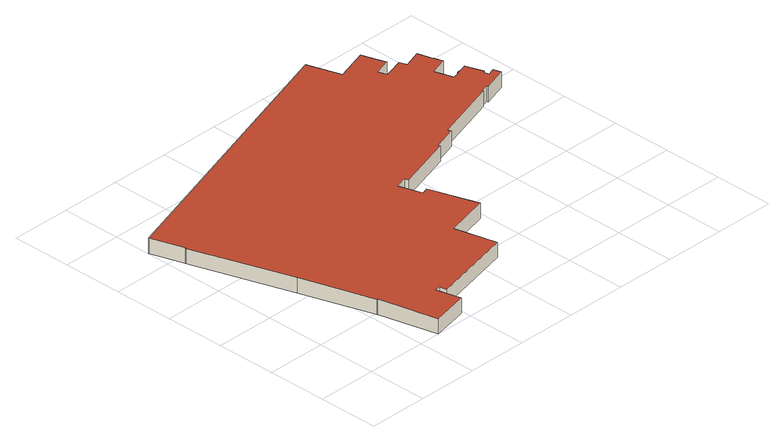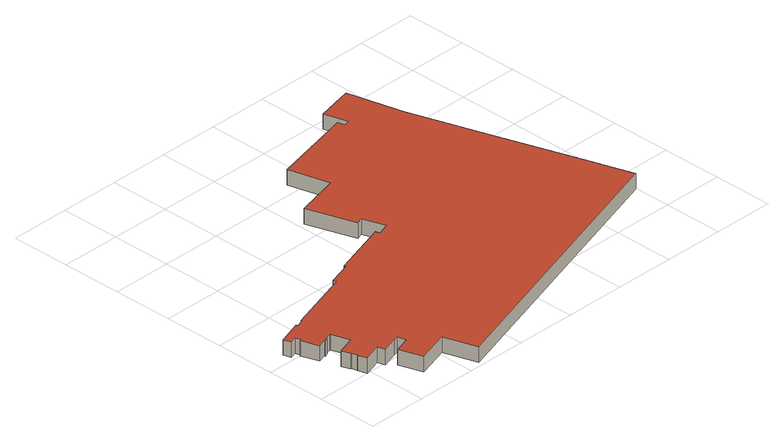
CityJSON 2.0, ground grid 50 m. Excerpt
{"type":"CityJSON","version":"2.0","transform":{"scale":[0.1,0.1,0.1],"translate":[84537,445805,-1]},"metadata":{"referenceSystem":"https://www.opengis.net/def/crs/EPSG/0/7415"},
"CityObjects":{
"building1":{"type":"Building","attributes":{"b3_dak_type":"unknown","b3_extrusie":"lod11_fallback","b3_h_dak_70p":12.59,"b3_h_maaiveld":-0.255,"b3_is_glas_dak":false,"b3_kas_warenhuis":false,"b3_kwaliteitsindicator":true,"b3_mutatie_ahn3_ahn4":false,"b3_mutatie_ahn4_ahn5":false,"b3_opp_buitenmuur":15072.39,"b3_opp_dak_plat":48078.92,"b3_opp_dak_schuin":0,"b3_opp_grond":48078.92,"b3_opp_scheidingsmuur":0,"b3_rmse_lod12":3.19,"b3_rmse_lod13":3.19,"b3_rmse_lod22":3.19,"b3_t_run":263,"b3_val3dity_lod12":"[]","b3_val3dity_lod13":"[]","b3_val3dity_lod22":"[]","b3_volume_lod12":617766.44,"b3_volume_lod13":617766.44,"b3_volume_lod22":617766.44,"geconstateerd":false,"oorspronkelijkbouwjaar":1914,"status":"Pand in gebruik"},"children":["building1-1"]},
"building1-1":{"type":"BuildingPart","parents":["building1"],"geometry":[{"type":"Solid","lod":"2.2","boundaries":[[[[0,1,2,3,4,5,6,7,8,9,10,11,12,13,14,15,16,17,18,19,20,21,22,23,24,25,26,27,28,29,30,31,32,33,34,35,36,37,38,39,40,41,42,43,44,45,46,47,48,49,50,51,52,53,54,55,56,57,58]],[[59,60,0,58]],[[60,61,1,0]],[[61,62,2,1]],[[62,63,3,2]],[[63,64,4,3]],[[64,65,5,4]],[[65,66,6,5]],[[66,67,7,6]],[[67,68,8,7]],[[68,69,9,8]],[[69,70,10,9]],[[70,71,11,10]],[[71,72,12,11]],[[72,73,13,12]],[[73,74,14,13]],[[74,75,15,14]],[[75,76,16,15]],[[76,77,17,16]],[[77,78,18,17]],[[78,79,19,18]],[[79,80,20,19]],[[80,81,21,20]],[[81,82,22,21]],[[82,83,23,22]],[[83,84,24,23]],[[84,85,25,24]],[[85,86,26,25]],[[86,87,27,26]],[[87,88,28,27]],[[88,89,29,28]],[[89,90,30,29]],[[90,91,31,30]],[[91,92,32,31]],[[92,93,33,32]],[[93,94,34,33]],[[94,95,35,34]],[[95,96,36,35]],[[96,97,37,36]],[[97,98,38,37]],[[98,99,39,38]],[[99,100,40,39]],[[100,101,41,40]],[[101,102,42,41]],[[102,103,43,42]],[[103,104,44,43]],[[104,105,45,44]],[[105,106,46,45]],[[106,107,47,46]],[[107,108,48,47]],[[108,109,49,48]],[[109,110,50,49]],[[110,111,51,50]],[[111,112,52,51]],[[112,113,53,52]],[[113,114,54,53]],[[114,115,55,54]],[[115,116,56,55]],[[116,117,57,56]],[[117,59,58,57]],[[59,117,116,115,114,113,112,111,110,109,108,107,106,105,104,103,102,101,100,99,98,97,96,95,94,93,92,91,90,89,88,87,86,85,84,83,82,81,80,79,78,77,76,75,74,73,72,71,70,69,68,67,66,65,64,63,62,61,60]]]],"semantics":{"surfaces":[{"type":"RoofSurface","b3_azimut":90,"b3_h_dak_50p":12.59,"b3_h_dak_70p":12.59,"b3_h_dak_max":12.59,"b3_h_dak_min":12.59,"b3_hellingshoek":0},{"type":"WallSurface","on_footprint_edge":true},{"type":"GroundSurface"}],"values":[[0,1,1,1,1,1,1,1,1,1,1,1,1,1,1,1,1,1,1,1,1,1,1,1,1,1,1,1,1,1,1,1,1,1,1,1,1,1,1,1,1,1,1,1,1,1,1,1,1,1,1,1,1,1,1,1,1,1,1,1,2]]}}]}
},
"vertices":[
[3059,2112,136],[3006,2095,136],[3005,2098,136],[2998,2096,136],[2951,2247,136],[3098,2294,136],[3073,2370,136],[3070,2369,136],[3055,2416,136],[3058,2417,136],[3034,2493,136],[2888,2446,136],[2888,2445,136],[2886,2444,136],[2866,2508,136],[2732,2465,136],[2732,2466,136],[2697,2455,136],[2674,2526,136],[2809,2569,136],[2745,2767,136],[2477,2681,136],[2387,2958,136],[8,2191,136],[97,1914,136],[95,1913,136],[366,1086,136],[558,486,136],[560,487,136],[678,0,136],[984,73,136],[932,273,136],[978,283,136],[993,224,136],[1676,391,136],[1591,732,136],[1956,828,136],[1827,1229,136],[1772,1211,136],[1711,1398,136],[1811,1431,136],[1822,1396,136],[2293,1544,136],[2287,1560,136],[2485,1622,136],[2475,1650,136],[3012,1820,136],[3009,1828,136],[3075,1850,136],[3080,1836,136],[3278,1902,136],[3258,1964,136],[3201,1946,136],[3187,1990,136],[3201,1995,136],[3153,2142,136],[3083,2120,136],[3081,2127,136],[3057,2119,136],[3057,2119,7],[3059,2112,7],[3006,2095,7],[3005,2098,7],[2998,2096,7],[2951,2247,7],[3098,2294,7],[3073,2370,7],[3070,2369,7],[3055,2416,7],[3058,2417,7],[3034,2493,7],[2888,2446,7],[2888,2445,7],[2886,2444,7],[2866,2508,7],[2732,2465,7],[2732,2466,7],[2697,2455,7],[2674,2526,7],[2809,2569,7],[2745,2767,7],[2477,2681,7],[2387,2958,7],[8,2191,7],[97,1914,7],[95,1913,7],[366,1086,7],[558,486,7],[560,487,7],[678,0,7],[984,73,7],[932,273,7],[978,283,7],[993,224,7],[1676,391,7],[1591,732,7],[1956,828,7],[1827,1229,7],[1772,1211,7],[1711,1398,7],[1811,1431,7],[1822,1396,7],[2293,1544,7],[2287,1560,7],[2485,1622,7],[2475,1650,7],[3012,1820,7],[3009,1828,7],[3075,1850,7],[3080,1836,7],[3278,1902,7],[3258,1964,7],[3201,1946,7],[3187,1990,7],[3201,1995,7],[3153,2142,7],[3083,2120,7],[3081,2127,7]
]}
